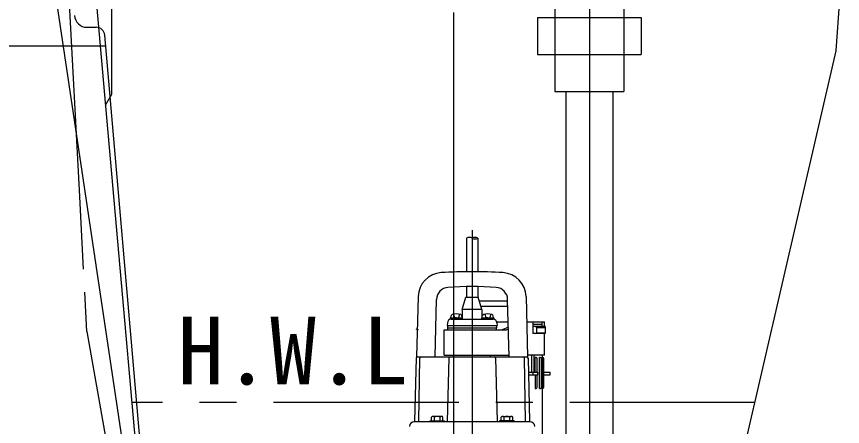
# Model space of a CAD drawing. Units: millimetres, scale not verified. Extents: x -8093 to 8093, y -5792 to 5792.
# Drawn here: x -4618 to -3949, y -2273 to -1941 of the extents above; entities that cross this region are included whole.
import ezdxf
from ezdxf.enums import TextEntityAlignment as Align

# ---------------------------------------------------------------- set-up
doc = ezdxf.new("R2010")
doc.units = ezdxf.units.MM
doc.header["$LTSCALE"] = 30
for name, pattern in [('CHAIN1', [8, 5, -1, 1, -1]), ('LONG_CHAIN', [21, 18, -1, 1, -1]), ('LONG_DASHED2', [13, 12, -1]), ('LONG_DOUBLE_CHAIN', [21.8, 18, -1, 0.6, -0.6, 0.6, -1])]:
    doc.linetypes.add(name, pattern=pattern)
doc.layers.add('0-1_00クル-フ-0躯体', color=3, linetype='Continuous', lineweight=25)
doc.styles.add('ＭＳ ゴシック', font='')
doc.styles.get('ＭＳ ゴシック').set_extended_font_data('MS Gothic')

msp = doc.modelspace()

# ---------------------------------------------------------------- linework, layer by layer
at = {"layer": '0-1_00クル-フ-0躯体', "linetype": 'LONG_CHAIN'}
for p, q in [((-4264.13, -1307.59), (-4264.13, -2560.65)), ((-4154.13, -1770.01), (-4154.13, -2429.53)), ((-4249.13, -2113.87), (-4249.13, -2479.75))]:
    msp.add_line(p, q, dxfattribs=at)
at = {"layer": '0-1_00クル-フ-0躯体'}
for p, q in [((-4541.13, -2003.7), (-4541.13, -1731.91)), ((-4605.1, -1800.63), (-4506.91, -2457.6)), ((-4182.13, -1882.59), (-4182.13, -2001.59)), ((-4196.13, -1941.59), (-4196.13, -1971.59)), ((-4561.24, -1949.59), (-4553.76, -1949.59)), ((-4502.9, -2457.6), (-4546.79, -1955.98)), ((-4196.13, -1971.59), (-4112.13, -1971.59)), ((-4546.11, -2012.62), (-4541.13, -2003.7)), ((-4182.13, -2001.59), (-4126.13, -2001.59)), ((-4173.13, -2001.59), (-4173.13, -2317.59)), ((-4135.13, -2001.59), (-4135.13, -2317.59)), ((-4253.73, -2120.44), (-4253.73, -2147.62)), ((-4244.53, -2120.44), (-4244.53, -2147.62)), ((-4253.73, -2159.63), (-4253.73, -2168.09)), ((-4244.53, -2159.63), (-4244.53, -2168.09)), ((-4292.85, -2167.81), (-4294.13, -2216.59)), ((-4257.13, -2178.09), (-4254.13, -2168.09)), ((-4254.13, -2168.09), (-4244.13, -2168.09)), ((-4241.13, -2178.09), (-4244.13, -2168.09)), ((-4205.41, -2167.81), (-4204.13, -2216.59)), ((-4279.13, -2216.59), (-4277.91, -2170.07)), ((-4243.23, -2171.09), (-4220.32, -2171.09)), ((-4219.13, -2216.59), (-4220.35, -2170.07)), ((-4241.13, -2178.09), (-4257.13, -2178.09)), ((-4257.13, -2178.09), (-4257.13, -2186.09)), ((-4241.88, -2175.59), (-4220.21, -2175.59)), ((-4241.13, -2178.09), (-4241.13, -2185.09)), ((-4266.82, -2185.09), (-4257.13, -2185.09)), ((-4266.82, -2185.09), (-4266.82, -2186.09)), ((-4266.32, -2185.09), (-4266.23, -2183.44)), ((-4266.21, -2186.09), (-4232.05, -2186.09)), ((-4264.22, -2182.03), (-4263.52, -2184.64)), ((-4261.82, -2185.09), (-4263.52, -2184.64)), ((-4261.82, -2185.09), (-4260.12, -2184.64)), ((-4259.42, -2182.03), (-4260.12, -2184.64)), ((-4257.32, -2185.09), (-4257.41, -2183.44)), ((-4241.44, -2185.09), (-4241.44, -2186.09)), ((-4241.44, -2185.09), (-4231.44, -2185.09)), ((-4240.94, -2185.09), (-4240.86, -2183.44)), ((-4238.84, -2182.03), (-4238.15, -2184.64)), ((-4236.44, -2185.09), (-4238.15, -2184.64)), ((-4236.44, -2185.09), (-4234.74, -2184.64)), ((-4234.04, -2182.03), (-4234.74, -2184.64)), ((-4231.94, -2185.09), (-4232.03, -2183.44)), ((-4231.44, -2185.09), (-4231.44, -2186.09)), ((-4229.22, -2188.09), (-4219.88, -2188.09)), ((-4204.88, -2188.09), (-4190.51, -2188.09)), ((-4199.85, -2188.09), (-4199.85, -2197.59)), ((-4192.27, -2192.09), (-4192.27, -2188.09)), ((-4190.56, -2192.09), (-4190.56, -2188.09)), ((-4190.51, -2192.09), (-4190.51, -2188.09)), ((-4271.83, -2194.59), (-4221.15, -2194.59)), ((-4271.83, -2215.09), (-4271.83, -2194.59)), ((-4269.21, -2188.93), (-4269.32, -2191.09)), ((-4269.32, -2191.09), (-4228.94, -2191.09)), ((-4268.83, -2194.59), (-4268.83, -2193.09)), ((-4268.83, -2193.09), (-4229.43, -2193.09)), ((-4268.82, -2193.09), (-4268.82, -2191.09)), ((-4229.44, -2191.09), (-4229.44, -2193.09)), ((-4229.43, -2194.59), (-4229.43, -2193.09)), ((-4229.06, -2188.93), (-4228.94, -2191.09)), ((-4219.76, -2192.51), (-4224.77, -2194.59)), ((-4219.72, -2194), (-4221.15, -2194.59)), ((-4199.85, -2190.09), (-4192.27, -2190.09)), ((-4189.96, -2192.09), (-4199.85, -2192.09)), ((-4196.72, -2193.09), (-4197.72, -2192.09)), ((-4196.72, -2197.39), (-4196.72, -2193.09)), ((-4189.96, -2193.09), (-4196.72, -2193.09)), ((-4189.96, -2192.09), (-4189.96, -2197.59)), ((-4189.96, -2197.59), (-4199.85, -2197.59)), ((-4197.72, -2197.59), (-4196.72, -2197.39)), ((-4189.96, -2197.39), (-4196.72, -2197.39)), ((-4190.51, -2215.09), (-4190.51, -2197.59)), ((-4294.42, -2217.57), (-4295.76, -2268.8)), ((-4294.13, -2216.59), (-4204.13, -2216.59)), ((-4292.38, -2268.8), (-4291.47, -2217.57)), ((-4271.83, -2215.09), (-4219.17, -2215.09)), ((-4268.02, -2217.57), (-4269.36, -2268.8)), ((-4264.13, -2216.59), (-4264.13, -2215.09)), ((-4234.13, -2216.59), (-4234.13, -2215.09)), ((-4230.24, -2217.57), (-4228.9, -2268.8)), ((-4205.88, -2268.8), (-4206.8, -2217.57)), ((-4190.51, -2215.09), (-4204.17, -2215.09)), ((-4203.85, -2217.57), (-4202.51, -2268.8)), ((-4201.09, -2215.09), (-4201.09, -2229.09)), ((-4199.09, -2215.09), (-4199.09, -2229.09)), ((-4198.12, -2229.09), (-4198.12, -2217.09)), ((-4197.37, -2217.09), (-4198.12, -2217.09)), ((-4196.37, -2229.09), (-4196.37, -2218.09)), ((-4194.62, -2242.09), (-4194.62, -2217.09)), ((-4193.87, -2217.09), (-4194.62, -2217.09)), ((-4192.87, -2241.22), (-4192.87, -2218.09)), ((-4192.26, -2215.09), (-4192.26, -2374.99)), ((-4191.9, -2217.09), (-4192.26, -2217.09)), ((-4190.9, -2241.09), (-4190.9, -2218.09)), ((-4203.55, -2229.09), (-4195.84, -2229.09)), ((-4203.49, -2231.09), (-4195.84, -2231.09)), ((-4199.59, -2231.09), (-4199.59, -2229.09)), ((-4198.12, -2231.09), (-4198.12, -2242.09)), ((-4196.37, -2241.09), (-4196.37, -2231.09)), ((-4195.84, -2231.09), (-4195.84, -2229.09)), ((-4190.9, -2229.09), (-4186.01, -2229.09)), ((-4190.9, -2231.09), (-4186.01, -2231.09)), ((-4186.27, -2229.09), (-4186.27, -2231.09)), ((-4186.01, -2231.09), (-4186.01, -2229.09)), ((-4198.12, -2242.09), (-4197.37, -2242.09)), ((-4194.62, -2242.09), (-4193.74, -2242.09)), ((-4192.26, -2242.09), (-4191.9, -2242.09)), ((-4283.32, -2268.29), (-4271.42, -2268.29)), ((-4283.32, -2268.29), (-4283.32, -2269.09)), ((-4281.99, -2268.29), (-4281.99, -2265.41)), ((-4273.91, -2264.79), (-4280.84, -2264.79)), ((-4279.68, -2268.29), (-4279.68, -2265.41)), ((-4275.06, -2268.29), (-4275.06, -2265.41)), ((-4272.75, -2268.29), (-4272.75, -2265.41)), ((-4271.42, -2268.29), (-4271.42, -2269.09)), ((-4225.51, -2268.29), (-4225.51, -2265.41)), ((-4224.36, -2264.79), (-4217.43, -2264.79)), ((-4223.2, -2268.29), (-4223.2, -2265.41)), ((-4218.58, -2268.29), (-4218.58, -2265.41)), ((-4216.27, -2268.29), (-4216.27, -2265.41)), ((-4214.94, -2268.29), (-4214.94, -2269.09)), ((-4202.36, -2269.09), (-4295.91, -2269.09))]:
    msp.add_line(p, q, dxfattribs=at)
at = {"layer": '0-1_00クル-フ-0躯体', "linetype": 'LONG_DASHED2'}
for p, q in [((-4567.3, -2081.59), (-4577.78, -1881.59)), ((-4563.95, -2145.6), (-4567.3, -2081.59)), ((-4561.3, -2196.13), (-4562.97, -2164.27)), ((-4561.3, -2196.13), (-4546.23, -2281.59))]:
    msp.add_line(p, q, dxfattribs=at)
at = {"layer": '0-1_00クル-フ-0躯体', "linetype": 'LONG_DOUBLE_CHAIN'}
for p, q in [((-6249.78, -1964.59), (-4546.03, -1964.59)), ((-4292.53, -2194.57), (-4294.43, -2194.24))]:
    msp.add_line(p, q, dxfattribs=at)
at = {"layer": '0-1_00クル-フ-0躯体', "linetype": 'CHAIN1'}
msp.add_line((-4020, -2253.59), (-4524.77, -2253.59), dxfattribs=at)
at = {"layer": '0-1_00クル-フ-0躯体'}
for points in [[(-4551.3, -1734.2), (-4551.4, -1734.26), (-4551.5, -1734.31), (-4551.59, -1734.36), (-4551.68, -1734.41), (-4551.76, -1734.46), (-4551.84, -1734.52), (-4551.91, -1734.57), (-4551.98, -1734.62), (-4552.05, -1734.67), (-4552.11, -1734.72), (-4552.17, -1734.78), (-4552.23, -1734.83), (-4552.29, -1734.89), (-4552.34, -1734.94), (-4552.39, -1735), (-4552.44, -1735.05), (-4552.48, -1735.09), (-4552.52, -1735.13), (-4552.62, -1735.25), (-4569.13, -1753.59), (-4546.07, -2013.5)], [(-4182.13, -1882.59), (-4126.13, -1882.59), (-4126.13, -2001.59)], [(-4058.13, -2423.59), (-4058.13, -2418.59), (-3954.13, -1968.59), (-3949.07, -1895.99)], [(-4196.13, -1941.59), (-4112.13, -1941.59), (-4112.13, -1971.59)], [(-4546.07, -2013.5), (-4510.13, -2418.59), (-4510.13, -2423.59)], [(-4214.94, -2268.29), (-4226.84, -2268.29), (-4226.84, -2269.09)]]:
    msp.add_lwpolyline(points, dxfattribs=at)
for centre, radius, start, end in [((-4561.24, -1939.59), 10, 183, 270), ((-4553.76, -1956.59), 7, 5, 90), ((-4251.43, -2124.42), 4.6, 60, 120), ((-4246.83, -2124.42), 4.6, 60, 120), ((-4246.83, -2116.45), 4.6, 240, 300), ((-4249.13, -2547.59), 400, 86.42, 93.58), ((-4272.86, -2168.33), 20, 93.58, 178.5), ((-4225.4, -2168.33), 20, 1.5, 86.42), ((-4267.92, -2170.33), 10, 94.489, 178.5), ((-4249.13, -2409.59), 250, 85.511, 94.489), ((-4230.35, -2170.33), 10, 1.5, 85.511), ((-4266.21, -2189.09), 3, 90, 177), ((-4265, -2183.51), 1.24, 104.352, 177), ((-4261.82, -2193.79), 12, 73.125, 106.875), ((-4258.64, -2183.51), 1.24, 3, 75.648), ((-4239.62, -2183.51), 1.24, 104.352, 177), ((-4236.44, -2193.79), 12, 73.125, 106.875), ((-4233.27, -2183.51), 1.24, 3, 75.648), ((-4232.05, -2189.09), 3, 3, 90), ((-4293.42, -2217.59), 1, 90, 178.5), ((-4290.47, -2217.59), 1, 90, 178.976), ((-4267.02, -2217.59), 1, 90, 178.5), ((-4231.24, -2217.59), 1, 1.5, 90), ((-4207.8, -2217.59), 1, 1.024, 90), ((-4204.85, -2217.59), 1, 1.5, 90), ((-4197.37, -2218.09), 1, 0, 90), ((-4193.87, -2218.09), 1, 0, 90), ((-4191.9, -2218.09), 1, 0, 90), ((-4197.37, -2241.09), 1, 270, 0), ((-4193.74, -2241.22), 0.874, 270, 0), ((-4191.9, -2241.09), 1, 270, 0), ((-4280.84, -2266.18), 1.39, 33.627, 146.373), ((-4277.37, -2269.41), 4.62, 60, 120), ((-4273.91, -2266.18), 1.39, 33.627, 146.373), ((-4224.36, -2266.18), 1.39, 33.627, 146.373), ((-4220.89, -2269.41), 4.62, 60, 120), ((-4217.43, -2266.18), 1.39, 33.627, 146.373), ((-4295.91, -2273.09), 4, 90, 178.5), ((-4296.06, -2268.79), 0.3, 271.996, 358.5), ((-4292.68, -2268.79), 0.3, 270, 358.976), ((-4269.66, -2268.79), 0.3, 270, 358.5), ((-4228.6, -2268.79), 0.3, 181.5, 270), ((-4205.58, -2268.79), 0.3, 181.024, 270), ((-4202.21, -2268.79), 0.3, 181.5, 268.004), ((-4202.36, -2273.09), 4, 1.5, 90)]:
    msp.add_arc(centre, radius, start, end, dxfattribs=at)
at = {"layer": '0-1_00クル-フ-0躯体', "linetype": 'LONG_DOUBLE_CHAIN'}
msp.add_arc((-4292.83, -2216.29), 0.3, 270, 0, dxfattribs=at)

# ---------------------------------------------------------------- texts
at = {"layer": '0-1_00クル-フ-0躯体', "color": 4, "style": 'ＭＳ ゴシック'}
msp.add_text('H.W.L', height=54.99, dxfattribs=at).set_placement((-4487.72, -2255.43), align=Align.BOTTOM_LEFT)

doc.saveas('drawing.dxf')
